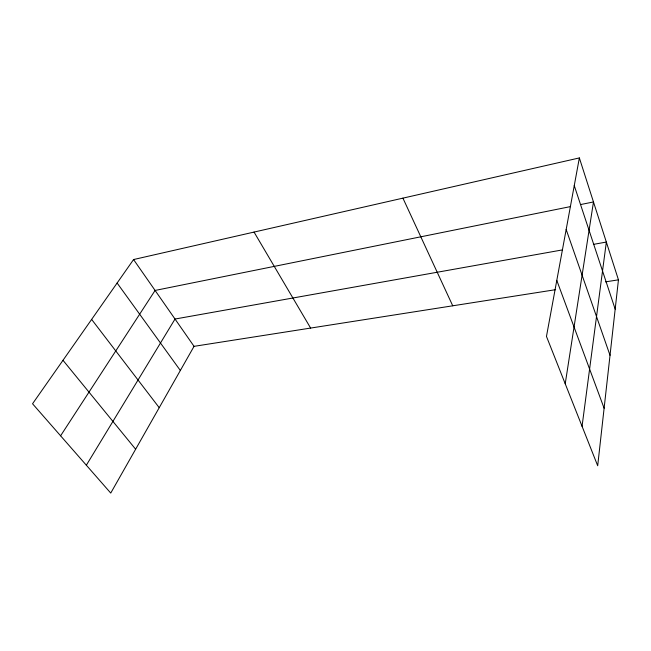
<?xml version="1.0" encoding="UTF-8"?>
<svg xmlns="http://www.w3.org/2000/svg" width="651" height="651" viewBox="0 0 651 651"><rect width="100%" height="100%" fill="white"/><g stroke="black" fill="none" stroke-linecap="round" stroke-linejoin="round"><path stroke-width="0.98" d="M579.357 157.924L618.45 279.832L597.691 465.75L546.466 336.429L579.357 157.924L133.561 259.546L32.55 403.766L110.743 493.076L194.047 346.34L555.612 289.679M582.059 426.283L606.341 242.066L593.387 244.377M565.223 383.781L593.476 201.956L580.521 204.569M86.347 465.205L175.021 319.039L562.497 249.894M60.6 435.804L155.093 290.444L570.561 206.579M605.487 281.867L618.45 279.832M62.992 360.304L135.636 449.223M91.628 319.413L159.226 407.681M117.115 283.03L180.343 370.476M133.561 259.546L194.047 346.34M254.045 232.081L310.625 328.071M402.92 198.14L452.738 305.799M556.792 280.386L604.112 408.242M566.167 229.477L610.02 355.316M574.255 185.584L615.179 309.168"/></g></svg>
